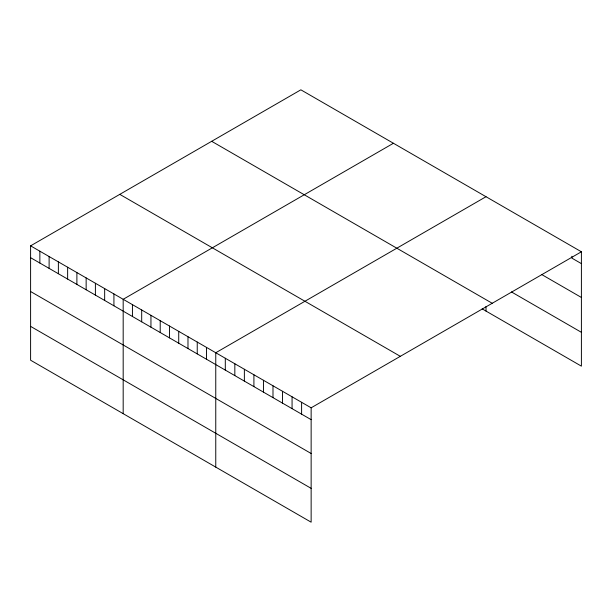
<?xml version="1.0" encoding="UTF-8"?>
<svg xmlns="http://www.w3.org/2000/svg" width="612" height="612" viewBox="0 0 612 612"><rect width="100%" height="100%" fill="white"/><g stroke="black" fill="none" stroke-linecap="round" stroke-linejoin="round"><path stroke-width="0.92" d="M30.6 245.848L311.141 407.814L311.141 522.181L30.6 360.216L30.6 245.848L300.859 89.819L581.4 251.784L581.4 366.152L482.157 308.853M393.439 143.262L123.18 299.299L123.18 413.666M486.012 196.712L215.761 352.749L215.761 467.117M311.141 407.814L581.4 251.784M581.4 263.627L571.86 258.119L571.86 256.298M541.658 274.513L581.4 297.463M511.448 291.932L581.4 332.316M211.675 141.303L492.216 303.277M119.784 194.356L400.325 356.329M30.6 257.69L311.141 419.656M30.6 291.519L311.141 453.492M30.6 326.38L311.141 488.353M486.012 306.382L486.012 311.087M301.601 402.306L301.601 414.148M292.069 396.806L292.069 408.64M282.53 391.298L282.53 403.14M272.99 385.79L272.99 397.632M263.451 380.282L263.451 392.124M253.911 374.774L253.911 386.616M244.372 369.265L244.372 381.108M234.832 363.757L234.832 375.6M225.3 358.257L225.3 370.092M206.496 347.402L206.496 359.244M197.24 342.054L197.24 353.897M187.983 336.715L187.983 348.549M178.727 331.367L178.727 343.21M169.47 326.02L169.47 337.862M160.214 320.68L160.214 332.515M150.95 315.333L150.95 327.175M141.693 309.986L141.693 321.828M132.437 304.638L132.437 316.481M113.924 293.951L113.924 305.793M104.66 288.604L104.66 300.446M95.403 283.264L95.403 295.106M86.147 277.917L86.147 289.759M76.89 272.57L76.89 284.412M67.634 267.23L67.634 279.064M58.377 261.882L58.377 273.725M49.113 256.535L49.113 268.377M39.857 251.195L39.857 263.03"/></g></svg>
